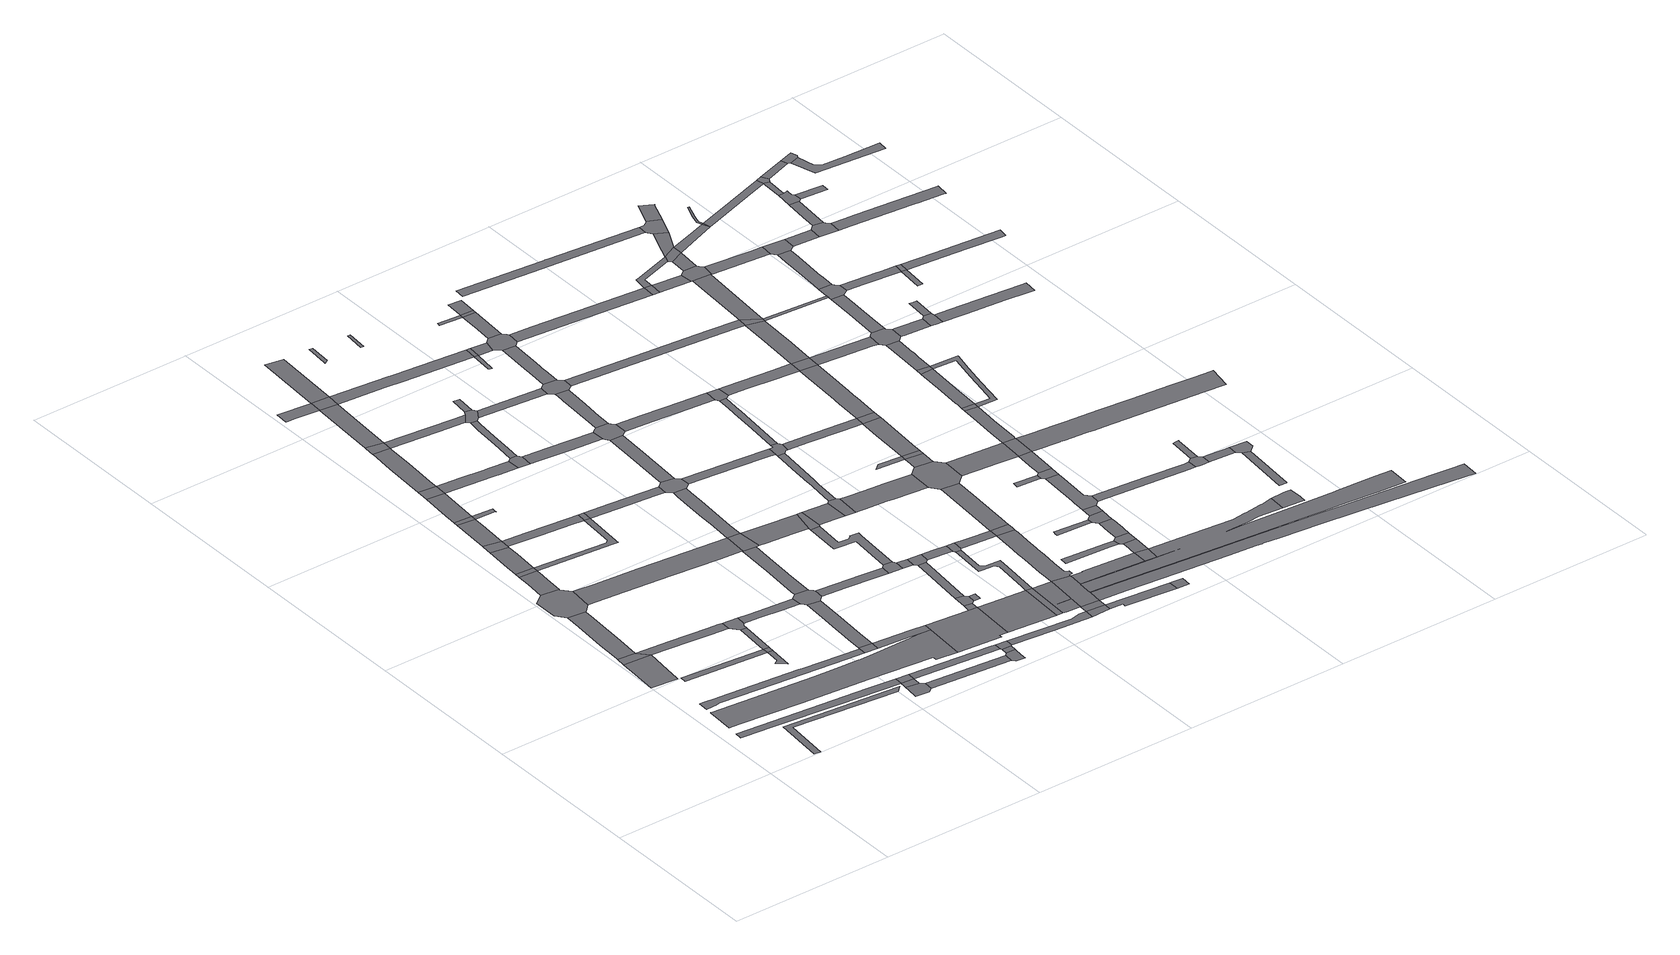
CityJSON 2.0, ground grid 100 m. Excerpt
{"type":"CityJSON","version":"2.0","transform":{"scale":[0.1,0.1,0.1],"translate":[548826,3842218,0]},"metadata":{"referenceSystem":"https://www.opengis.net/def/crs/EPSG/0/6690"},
"CityObjects":{
"road1":{"type":"Road","attributes":{"RoadStructureAttribute.sectionType":"1"},"geometry":[{"type":"MultiSurface","lod":"1","boundaries":[[[0,1,2,3,4,5,6]]]}]},
"road2":{"type":"Road","geometry":[{"type":"MultiSurface","lod":"1","boundaries":[[[7,0,6,8]]]}]},
"road3":{"type":"Road","attributes":{"RoadStructureAttribute.sectionType":"1"},"geometry":[{"type":"MultiSurface","lod":"1","boundaries":[[[9,10,11,12,7,8,13,14,15]]]}]},
"road4":{"type":"Road","attributes":{"RoadStructureAttribute.sectionType":"1"},"geometry":[{"type":"MultiSurface","lod":"1","boundaries":[[[16,17,18,19,20,21,22,23,24,25]]]}]},
"road5":{"type":"Road","geometry":[{"type":"MultiSurface","lod":"1","boundaries":[[[26,27,28,29,30,31,32,9,15,33,34,35,36,37]]]}]},
"road6":{"type":"Road","attributes":{"RoadStructureAttribute.sectionType":"1"},"geometry":[{"type":"MultiSurface","lod":"1","boundaries":[[[38,39,40,41,42,43]]]}]},
"road7":{"type":"Road","attributes":{"RoadStructureAttribute.sectionType":"1"},"geometry":[{"type":"MultiSurface","lod":"1","boundaries":[[[44,45,46,47]]]}]},
"road8":{"type":"Road","attributes":{"RoadStructureAttribute.sectionType":"1"},"geometry":[{"type":"MultiSurface","lod":"1","boundaries":[[[48,49,50,8,6,51,52,53,54,55]]]}]},
"road9":{"type":"Road","attributes":{"RoadStructureAttribute.sectionType":"1"},"geometry":[{"type":"MultiSurface","lod":"1","boundaries":[[[56,57,26,37,58,59,60,61]]]}]},
"road10":{"type":"Road","attributes":{"RoadStructureAttribute.sectionType":"1"},"geometry":[{"type":"MultiSurface","lod":"1","boundaries":[[[62,63,64,65,66,67,68,69,70,71,72,73,74,75,76,77]]]}]},
"road11":{"type":"Road","geometry":[{"type":"MultiSurface","lod":"1","boundaries":[[[78,56,61,79]]]}]},
"road12":{"type":"Road","attributes":{"RoadStructureAttribute.sectionType":"1"},"geometry":[{"type":"MultiSurface","lod":"1","boundaries":[[[80,81,78,79,82,83,84]]]}]},
"road13":{"type":"Road","attributes":{"function":"1","RoadStructureAttribute.sectionType":"7"},"geometry":[{"type":"MultiSurface","lod":"1","boundaries":[[[85,86,87,88,89,90,91,92,93,94,95,96,97,98,99,100,101,102,103,104]]]}]},
"road14":{"type":"Road","geometry":[{"type":"MultiSurface","lod":"1","boundaries":[[[46,105,106,107,108]]]}]},
"road15":{"type":"Road","geometry":[{"type":"MultiSurface","lod":"1","boundaries":[[[109,110,80,84,111,112]]]}]},
"road16":{"type":"Road","geometry":[{"type":"MultiSurface","lod":"1","boundaries":[[[47,46,108,113]]]}]},
"road17":{"type":"Road","attributes":{"RoadStructureAttribute.sectionType":"1"},"geometry":[{"type":"MultiSurface","lod":"1","boundaries":[[[114,115,109,112,116,117,118]]]}]},
"road18":{"type":"Road","attributes":{"RoadStructureAttribute.sectionType":"1"},"geometry":[{"type":"MultiSurface","lod":"1","boundaries":[[[119,47,113,120]]]}]},
"road19":{"type":"Road","geometry":[{"type":"MultiSurface","lod":"1","boundaries":[[[121,114,118,122]]]}]},
"road20":{"type":"Road","geometry":[{"type":"MultiSurface","lod":"1","boundaries":[[[55,54,119,120,123,124,125]]]}]},
"road21":{"type":"Road","attributes":{"RoadStructureAttribute.sectionType":"1"},"geometry":[{"type":"MultiSurface","lod":"1","boundaries":[[[126,127,121,122,128,129]]]}]},
"road22":{"type":"Road","geometry":[{"type":"MultiSurface","lod":"1","boundaries":[[[130,131,132,133,134,135,136,137,138]]]}]},
"road23":{"type":"Road","attributes":{"RoadStructureAttribute.sectionType":"1"},"geometry":[{"type":"MultiSurface","lod":"1","boundaries":[[[24,139,130,138,140,141,142]]]}]},
"road24":{"type":"Road","geometry":[{"type":"MultiSurface","lod":"1","boundaries":[[[143,144,145,146,122,118]]]}]},
"road25":{"type":"Road","attributes":{"RoadStructureAttribute.sectionType":"1"},"geometry":[{"type":"MultiSurface","lod":"1","boundaries":[[[147,148,149,150,151,79,61,152,153,154,155]]]}]},
"road26":{"type":"Road","geometry":[{"type":"MultiSurface","lod":"1","boundaries":[[[156,126,129,157]]]}]},
"road27":{"type":"Road","geometry":[{"type":"MultiSurface","lod":"1","boundaries":[[[25,24,142,158]]]}]},
"road28":{"type":"Road","attributes":{"RoadStructureAttribute.sectionType":"1"},"geometry":[{"type":"MultiSurface","lod":"1","boundaries":[[[159,160,112,111,161,162,163,147,164]]]}]},
"road29":{"type":"Road","attributes":{"RoadStructureAttribute.sectionType":"1"},"geometry":[{"type":"MultiSurface","lod":"1","boundaries":[[[165,166,167,168,35,34,169,170,171,172,173]]]}]},
"road30":{"type":"Road","attributes":{"RoadStructureAttribute.sectionType":"1"},"geometry":[{"type":"MultiSurface","lod":"1","boundaries":[[[174,175,176,177,156,157,178,179,180,181,182]]]}]},
"road31":{"type":"Road","attributes":{"RoadStructureAttribute.sectionType":"1"},"geometry":[{"type":"MultiSurface","lod":"1","boundaries":[[[183,125,124,184,185,186,187]]]}]},
"road32":{"type":"Road","geometry":[{"type":"MultiSurface","lod":"1","boundaries":[[[188,77,76,189,190]]]}]},
"road33":{"type":"Road","geometry":[{"type":"MultiSurface","lod":"1","boundaries":[[[191,192,174,182,193,194]]]}]},
"road34":{"type":"Road","attributes":{"RoadStructureAttribute.sectionType":"1"},"geometry":[{"type":"MultiSurface","lod":"1","boundaries":[[[195,196,197,198,199,200]]]}]},
"road35":{"type":"Road","attributes":{"RoadStructureAttribute.sectionType":"1"},"geometry":[{"type":"MultiSurface","lod":"1","boundaries":[[[201,202,203,204,188,190,205,206,207]]]}]},
"road36":{"type":"Road","attributes":{"RoadStructureAttribute.sectionType":"1"},"geometry":[{"type":"MultiSurface","lod":"1","boundaries":[[[136,135,208,209]]]}]},
"road37":{"type":"Road","attributes":{"RoadStructureAttribute.sectionType":"1"},"geometry":[{"type":"MultiSurface","lod":"1","boundaries":[[[210,211,212,157,129,213,214,215,216,217]]]}]},
"road38":{"type":"Road","attributes":{"RoadStructureAttribute.sectionType":"1"},"geometry":[{"type":"MultiSurface","lod":"1","boundaries":[[[199,218,191,194,219,220]]]}]},
"road39":{"type":"Road","geometry":[{"type":"MultiSurface","lod":"1","boundaries":[[[164,147,155,221]]]}]},
"road40":{"type":"Road","attributes":{"RoadStructureAttribute.sectionType":"1"},"geometry":[{"type":"MultiSurface","lod":"1","boundaries":[[[222,158,142,223,224]]]}]},
"road41":{"type":"Road","attributes":{"RoadStructureAttribute.sectionType":"1"},"geometry":[{"type":"MultiSurface","lod":"1","boundaries":[[[225,190,189,226,104,227]]]}]},
"road42":{"type":"Road","geometry":[{"type":"MultiSurface","lod":"1","boundaries":[[[228,229,230,187,186,231,201,207,232,233,234,235,236,237]]]}]},
"road43":{"type":"Road","geometry":[{"type":"MultiSurface","lod":"1","boundaries":[[[200,199,220,238]]]}]},
"road44":{"type":"Road","attributes":{"RoadStructureAttribute.sectionType":"1"},"geometry":[{"type":"MultiSurface","lod":"1","boundaries":[[[239,240,241,228,237,242,243,244,245]]]}]},
"road45":{"type":"Road","attributes":{"RoadStructureAttribute.sectionType":"1"},"geometry":[{"type":"MultiSurface","lod":"1","boundaries":[[[246,200,238,247]]]}]},
"road46":{"type":"Road","attributes":{"RoadStructureAttribute.sectionType":"1"},"geometry":[{"type":"MultiSurface","lod":"1","boundaries":[[[248,249,193,182,250,251,252]]]}]},
"road47":{"type":"Road","geometry":[{"type":"MultiSurface","lod":"1","boundaries":[[[253,254,217,216,255,256,257]]]}]},
"road48":{"type":"Road","attributes":{"RoadStructureAttribute.sectionType":"1"},"geometry":[{"type":"MultiSurface","lod":"1","boundaries":[[[258,221,155,259,260,261,262,263,264,265]]]}]},
"road49":{"type":"Road","geometry":[{"type":"MultiSurface","lod":"1","boundaries":[[[266,209,208,267,268,269,270,271]]]}]},
"road50":{"type":"Road","attributes":{"RoadStructureAttribute.sectionType":"1"},"geometry":[{"type":"MultiSurface","lod":"1","boundaries":[[[272,273,266,271,274]]]}]},
"road51":{"type":"Road","geometry":[{"type":"MultiSurface","lod":"1","boundaries":[[[173,172,239,245,275,276]]]}]},
"road52":{"type":"Road","geometry":[{"type":"MultiSurface","lod":"1","boundaries":[[[224,223,272,274,277,278]]]}]},
"road53":{"type":"Road","geometry":[{"type":"MultiSurface","lod":"1","boundaries":[[[227,104,103,279,280,281,282,283]]]}]},
"road54":{"type":"Road","attributes":{"RoadStructureAttribute.sectionType":"1"},"geometry":[{"type":"MultiSurface","lod":"1","boundaries":[[[284,285,235,234,286,287,288,289]]]}]},
"road55":{"type":"Road","attributes":{"RoadStructureAttribute.sectionType":"1"},"geometry":[{"type":"MultiSurface","lod":"1","boundaries":[[[290,291,292,293,294,253,257,295,296,297,298,299,300]]]}]},
"road56":{"type":"Road","attributes":{"RoadStructureAttribute.sectionType":"1"},"geometry":[{"type":"MultiSurface","lod":"1","boundaries":[[[301,302,303,304,305,173,276,306,307,308,309,310]]]}]},
"road57":{"type":"Road","geometry":[{"type":"MultiSurface","lod":"1","boundaries":[[[311,252,251,290,300,312,313,314]]]}]},
"road58":{"type":"Road","geometry":[{"type":"MultiSurface","lod":"1","boundaries":[[[315,316,317,318,319,320]]]}]},
"road59":{"type":"Road","attributes":{"RoadStructureAttribute.sectionType":"1"},"geometry":[{"type":"MultiSurface","lod":"1","boundaries":[[[321,322,323,256,255,324,325,326,327,328,329]]]}]},
"road60":{"type":"Road","attributes":{"RoadStructureAttribute.sectionType":"1"},"geometry":[{"type":"MultiSurface","lod":"1","boundaries":[[[330,283,282,331]]]}]},
"road61":{"type":"Road","attributes":{"RoadStructureAttribute.sectionType":"1"},"geometry":[{"type":"MultiSurface","lod":"1","boundaries":[[[332,276,275,333,334,335,336,337]]]}]},
"road62":{"type":"Road","geometry":[{"type":"MultiSurface","lod":"1","boundaries":[[[338,339,311,314]]]}]},
"road63":{"type":"Road","geometry":[{"type":"MultiSurface","lod":"1","boundaries":[[[340,341,342,265,264,343,344,301,310,345,346,347,348,349,350,351]]]}]},
"road64":{"type":"Road","geometry":[{"type":"MultiSurface","lod":"1","boundaries":[[[352,330,331,353,354,355]]]}]},
"road65":{"type":"Road","attributes":{"RoadStructureAttribute.sectionType":"1"},"geometry":[{"type":"MultiSurface","lod":"1","boundaries":[[[356,357,358,359,360,361,238,220,362,363,364,365,366]]]}]},
"road66":{"type":"Road","geometry":[{"type":"MultiSurface","lod":"1","boundaries":[[[367,289,288,368,369,370]]]}]},
"road67":{"type":"Road","attributes":{"RoadStructureAttribute.sectionType":"1"},"geometry":[{"type":"MultiSurface","lod":"1","boundaries":[[[371,372,278,277,373,374,375]]]}]},
"road68":{"type":"Road","geometry":[{"type":"MultiSurface","lod":"1","boundaries":[[[376,377,354,353]]]}]},
"road69":{"type":"Road","attributes":{"function":"1","RoadStructureAttribute.sectionType":"7"},"geometry":[{"type":"MultiSurface","lod":"1","boundaries":[[[378,379,282,281,380,381]]]}]},
"road70":{"type":"Road","attributes":{"RoadStructureAttribute.sectionType":"1"},"geometry":[{"type":"MultiSurface","lod":"1","boundaries":[[[382,352,355,383]]]}]},
"road71":{"type":"Road","attributes":{"RoadStructureAttribute.sectionType":"1"},"geometry":[{"type":"MultiSurface","lod":"1","boundaries":[[[384,385,386,387,388,367,370,389,390,391,392,393,394,395,396]]]}]},
"road72":{"type":"Road","attributes":{"RoadStructureAttribute.sectionType":"1"},"geometry":[{"type":"MultiSurface","lod":"1","boundaries":[[[397,369,368,398,399]]]}]},
"road73":{"type":"Road","attributes":{"RoadStructureAttribute.sectionType":"1"},"geometry":[{"type":"MultiSurface","lod":"1","boundaries":[[[400,401,402,340,351,403,404,405]]]}]},
"road74":{"type":"Road","geometry":[{"type":"MultiSurface","lod":"1","boundaries":[[[406,337,336,384,396,407,408,409]]]}]},
"road75":{"type":"Road","attributes":{"RoadStructureAttribute.sectionType":"1"},"geometry":[{"type":"MultiSurface","lod":"1","boundaries":[[[410,313,312,411,412]]]}]},
"road76":{"type":"Road","geometry":[{"type":"MultiSurface","lod":"1","boundaries":[[[413,414,415,416,417]]]}]},
"road77":{"type":"Road","geometry":[{"type":"MultiSurface","lod":"1","boundaries":[[[399,398,382,383,418,419]]]}]},
"road78":{"type":"Road","geometry":[{"type":"MultiSurface","lod":"1","boundaries":[[[420,421,422,329,328,400,405,423,424,425,426]]]}]},
"road79":{"type":"Road","geometry":[{"type":"MultiSurface","lod":"1","boundaries":[[[381,380,427,428]]]}]},
"road80":{"type":"Road","attributes":{"RoadStructureAttribute.sectionType":"1"},"geometry":[{"type":"MultiSurface","lod":"1","boundaries":[[[409,408,429,430,431]]]}]},
"road81":{"type":"Road","attributes":{"RoadStructureAttribute.sectionType":"1"},"geometry":[{"type":"MultiSurface","lod":"1","boundaries":[[[432,419,418,433,434,435]]]}]},
"road82":{"type":"Road","attributes":{"function":"1","RoadStructureAttribute.sectionType":"7"},"geometry":[{"type":"MultiSurface","lod":"1","boundaries":[[[436,428,427,437,438,439,440],[441,442,443]]]}]},
"road83":{"type":"Road","attributes":{"RoadStructureAttribute.sectionType":"1"},"geometry":[{"type":"MultiSurface","lod":"1","boundaries":[[[444,445,446,447,448,420,426,449,450,451,452,453]]]}]},
"road84":{"type":"Road","attributes":{"RoadStructureAttribute.sectionType":"1"},"geometry":[{"type":"MultiSurface","lod":"1","boundaries":[[[454,455,348,347,456,457,458,459,460]]]}]},
"road85":{"type":"Road","attributes":{"RoadStructureAttribute.sectionType":"1"},"geometry":[{"type":"MultiSurface","lod":"1","boundaries":[[[461,462,463,464,465,466,467,468,469,381,428,470,471,472,473,474,475,476,477]]]}]},
"road86":{"type":"Road","geometry":[{"type":"MultiSurface","lod":"1","boundaries":[[[375,374,478,479]]]}]},
"road87":{"type":"Road","geometry":[{"type":"MultiSurface","lod":"1","boundaries":[[[480,481,431,430,482,483,484]]]}]},
"road88":{"type":"Road","geometry":[{"type":"MultiSurface","lod":"1","boundaries":[[[439,375,479,485]]]}]},
"road89":{"type":"Road","geometry":[{"type":"MultiSurface","lod":"1","boundaries":[[[365,486,487,488,489,490]]]}]},
"road90":{"type":"Road","geometry":[{"type":"MultiSurface","lod":"1","boundaries":[[[435,434,491,461,477,492,493,494]]]}]},
"road91":{"type":"Road","geometry":[{"type":"MultiSurface","lod":"1","boundaries":[[[495,496,497,412,411,498,444,453,499,500,501,502,503,504,505]]]}]},
"road92":{"type":"Road","geometry":[{"type":"MultiSurface","lod":"1","boundaries":[[[440,439,485,506,507,508,509,510]]]}]},
"road93":{"type":"Road","geometry":[{"type":"MultiSurface","lod":"1","boundaries":[[[366,365,490,511]]]}]},
"road94":{"type":"Road","attributes":{"RoadStructureAttribute.sectionType":"1"},"geometry":[{"type":"MultiSurface","lod":"1","boundaries":[[[512,513,514,515,516,517,480,484,518,519,520,521]]]}]},
"road95":{"type":"Road","attributes":{"RoadStructureAttribute.sectionType":"1"},"geometry":[{"type":"MultiSurface","lod":"1","boundaries":[[[511,490,522,523,524,525]]]}]},
"road96":{"type":"Road","attributes":{"RoadStructureAttribute.sectionType":"1"},"geometry":[{"type":"MultiSurface","lod":"1","boundaries":[[[526,527,528,495,505,529,530,531,532]]]}]},
"road97":{"type":"Road","attributes":{"RoadStructureAttribute.sectionType":"1"},"geometry":[{"type":"MultiSurface","lod":"1","boundaries":[[[533,494,493,534,535,536,537]]]}]},
"road98":{"type":"Road","attributes":{"RoadStructureAttribute.sectionType":"1"},"geometry":[{"type":"MultiSurface","lod":"1","boundaries":[[[538,539,540,424,423,541,542,543,544,545]]]}]},
"road99":{"type":"Road","attributes":{"RoadStructureAttribute.sectionType":"1"},"geometry":[{"type":"MultiSurface","lod":"1","boundaries":[[[546,547,548,549,550,551,552,553,554,555,556,557,536,558,559,560,561,562,563,564,565,440,510]]]}]},
"road100":{"type":"Road","attributes":{"RoadStructureAttribute.sectionType":"1"},"geometry":[{"type":"MultiSurface","lod":"1","boundaries":[[[479,478,566,567,568,569]]]}]},
"road101":{"type":"Road","geometry":[{"type":"MultiSurface","lod":"1","boundaries":[[[570,571,525,524,572,573,574,526,532,575,576,577,578,579,580]]]}]},
"road102":{"type":"Road","attributes":{"RoadStructureAttribute.sectionType":"1"},"geometry":[{"type":"MultiSurface","lod":"1","boundaries":[[[581,582,583,483,482,584,585,586,587,588,589]]]}]},
"road103":{"type":"Road","geometry":[{"type":"MultiSurface","lod":"1","boundaries":[[[590,591,592,593,594,595]]]}]},
"road104":{"type":"Road","geometry":[{"type":"MultiSurface","lod":"1","boundaries":[[[596,597,460,459,512,521,598,599,600,601]]]}]},
"road105":{"type":"Road","attributes":{"RoadStructureAttribute.sectionType":"1"},"geometry":[{"type":"MultiSurface","lod":"1","boundaries":[[[594,602,570,580,603]]]}]},
"road106":{"type":"Road","geometry":[{"type":"MultiSurface","lod":"1","boundaries":[[[537,536,557,604,605]]]}]},
"road107":{"type":"Road","geometry":[{"type":"MultiSurface","lod":"1","boundaries":[[[606,607,510,509,608,609,610,611]]]}]},
"road108":{"type":"Road","geometry":[{"type":"MultiSurface","lod":"1","boundaries":[[[595,594,603,612]]]}]},
"road109":{"type":"Road","attributes":{"RoadStructureAttribute.sectionType":"1"},"geometry":[{"type":"MultiSurface","lod":"1","boundaries":[[[613,614,615,616,596,601,617,618,619,620]]]}]},
"road110":{"type":"Road","attributes":{"RoadStructureAttribute.sectionType":"1"},"geometry":[{"type":"MultiSurface","lod":"1","boundaries":[[[621,622,595,612,623]]]}]},
"road111":{"type":"Road","attributes":{"RoadStructureAttribute.sectionType":"1"},"geometry":[{"type":"MultiSurface","lod":"1","boundaries":[[[624,625,626,627,628,537,605,629,630,631,632]]]}]},
"road112":{"type":"Road","attributes":{"RoadStructureAttribute.sectionType":"1"},"geometry":[{"type":"MultiSurface","lod":"1","boundaries":[[[633,634,635,636,637,638,639,640]]]}]},
"road113":{"type":"Road","geometry":[{"type":"MultiSurface","lod":"1","boundaries":[[[641,569,568,642,643]]]}]},
"road114":{"type":"Road","geometry":[{"type":"MultiSurface","lod":"1","boundaries":[[[644,645,646,647]]]}]},
"road115":{"type":"Road","geometry":[{"type":"MultiSurface","lod":"1","boundaries":[[[545,544,648,613,620,649,650,651,652]]]}]},
"road116":{"type":"Road","attributes":{"RoadStructureAttribute.sectionType":"1"},"geometry":[{"type":"MultiSurface","lod":"1","boundaries":[[[653,654,600,599,655,656,657,658]]]}]},
"road117":{"type":"Road","geometry":[{"type":"MultiSurface","lod":"1","boundaries":[[[659,660,589,588,624,632,661,662,663,664,665,666]]]}]},
"road118":{"type":"Road","attributes":{"RoadStructureAttribute.sectionType":"1"},"geometry":[{"type":"MultiSurface","lod":"1","boundaries":[[[667,668,669,670,671]]]}]},
"road119":{"type":"Road","geometry":[{"type":"MultiSurface","lod":"1","boundaries":[[[611,610,672,673]]]}]},
"road120":{"type":"Road","attributes":{"RoadStructureAttribute.sectionType":"1"},"geometry":[{"type":"MultiSurface","lod":"1","boundaries":[[[674,675,676,611,673,677]]]}]},
"road121":{"type":"Road","attributes":{"RoadStructureAttribute.sectionType":"1"},"geometry":[{"type":"MultiSurface","lod":"1","boundaries":[[[646,678,659,666,679,680,681]]]}]},
"road122":{"type":"Road","geometry":[{"type":"MultiSurface","lod":"1","boundaries":[[[682,683,640,639,684,674,677,685]]]}]},
"road123":{"type":"Road","geometry":[{"type":"MultiSurface","lod":"1","boundaries":[[[647,646,681,686]]]}]},
"road124":{"type":"Road","attributes":{"RoadStructureAttribute.sectionType":"1"},"geometry":[{"type":"MultiSurface","lod":"1","boundaries":[[[687,688,502,501,689,690,691,692,693,694,695]]]}]},
"road125":{"type":"Road","attributes":{"RoadStructureAttribute.sectionType":"1"},"geometry":[{"type":"MultiSurface","lod":"1","boundaries":[[[696,697,698,682,685,699,700,701,702,703]]]}]},
"road126":{"type":"Road","attributes":{"RoadStructureAttribute.sectionType":"1"},"geometry":[{"type":"MultiSurface","lod":"1","boundaries":[[[704,705,578,577,706,707,708]]]}]},
"road127":{"type":"Road","attributes":{"RoadStructureAttribute.sectionType":"1"},"geometry":[{"type":"MultiSurface","lod":"1","boundaries":[[[657,709,710,711,647,686,712,713,714]]]}]},
"road128":{"type":"Road","geometry":[{"type":"MultiSurface","lod":"1","boundaries":[[[715,716,671,670,717,696,703,718]]]}]},
"road129":{"type":"Road","attributes":{"RoadStructureAttribute.sectionType":"1"},"geometry":[{"type":"MultiSurface","lod":"1","boundaries":[[[719,720,721,722,652,651,723,724,725,726,727,728]]]}]},
"road130":{"type":"Road","geometry":[{"type":"MultiSurface","lod":"1","boundaries":[[[729,715,718,730]]]}]},
"road131":{"type":"Road","geometry":[{"type":"MultiSurface","lod":"1","boundaries":[[[731,732,733,734,735,736]]]}]},
"road132":{"type":"Road","geometry":[{"type":"MultiSurface","lod":"1","boundaries":[[[658,657,714,737]]]}]},
"road133":{"type":"Road","attributes":{"RoadStructureAttribute.sectionType":"1"},"geometry":[{"type":"MultiSurface","lod":"1","boundaries":[[[738,739,740,664,663,741,742,743,744]]]}]},
"road134":{"type":"Road","attributes":{"RoadStructureAttribute.sectionType":"1"},"geometry":[{"type":"MultiSurface","lod":"1","boundaries":[[[745,746,747,748,729,730,749,750,751,752,753]]]}]},
"road135":{"type":"Road","attributes":{"RoadStructureAttribute.sectionType":"1"},"geometry":[{"type":"MultiSurface","lod":"1","boundaries":[[[727,754,755,756,757,758,759,658,737,760,761,762,763,764,765]]]}]},
"road136":{"type":"Road","geometry":[{"type":"MultiSurface","lod":"1","boundaries":[[[766,767,736,735,768,745,753,769]]]}]},
"road137":{"type":"Road","attributes":{"RoadStructureAttribute.sectionType":"1"},"geometry":[{"type":"MultiSurface","lod":"1","boundaries":[[[743,770,766,769,771,772]]]}]},
"road138":{"type":"Road","geometry":[{"type":"MultiSurface","lod":"1","boundaries":[[[728,727,765,773]]]}]},
"road139":{"type":"Road","geometry":[{"type":"MultiSurface","lod":"1","boundaries":[[[744,743,772,774]]]}]},
"road140":{"type":"Road","attributes":{"RoadStructureAttribute.sectionType":"1"},"geometry":[{"type":"MultiSurface","lod":"1","boundaries":[[[775,776,777,778,779,780,781,782,783,784,785]]]}]},
"road141":{"type":"Road","geometry":[{"type":"MultiSurface","lod":"1","boundaries":[[[786,787,788,789,790,791,792,793,673,672,794,795,796,797,508,507,798,799,800,801,802,803,804,805,806,807,808,809,810,811,812,813,814,815,816,817,818,819,820,821]]]}]},
"road142":{"type":"Road","attributes":{"RoadStructureAttribute.sectionType":"1"},"geometry":[{"type":"MultiSurface","lod":"1","boundaries":[[[694,822,823,728,773,824,825,826]]]}]},
"road143":{"type":"Road","attributes":{"RoadStructureAttribute.sectionType":"1"},"geometry":[{"type":"MultiSurface","lod":"1","boundaries":[[[827,828,829,830,744,774,831,832,833,834,835]]]}]},
"road144":{"type":"Road","geometry":[{"type":"MultiSurface","lod":"1","boundaries":[[[708,707,836,837]]]}]},
"road145":{"type":"Road","attributes":{"RoadStructureAttribute.sectionType":"1"},"geometry":[{"type":"MultiSurface","lod":"1","boundaries":[[[838,839,750,749,840,841,842]]]}]},
"road146":{"type":"Road","attributes":{"function":"1","RoadStructureAttribute.sectionType":"7"},"geometry":[{"type":"MultiSurface","lod":"1","boundaries":[[[843,844,845,846,847,848,849,850,851,506,485,852,853,854,855,856,857,858,859,860,861,862,863,864,865]]]}]},
"road147":{"type":"Road","geometry":[{"type":"MultiSurface","lod":"1","boundaries":[[[866,827,835,867]]]}]},
"road148":{"type":"Road","geometry":[{"type":"MultiSurface","lod":"1","boundaries":[[[695,694,826,868]]]}]},
"road149":{"type":"Road","attributes":{"RoadStructureAttribute.sectionType":"1"},"geometry":[{"type":"MultiSurface","lod":"1","boundaries":[[[837,836,869,870,871]]]}]},
"road150":{"type":"Road","attributes":{"RoadStructureAttribute.sectionType":"1"},"geometry":[{"type":"MultiSurface","lod":"1","boundaries":[[[872,873,773,765,874,875,876,877]]]}]},
"road151":{"type":"Road","attributes":{"RoadStructureAttribute.sectionType":"1"},"geometry":[{"type":"MultiSurface","lod":"1","boundaries":[[[878,879,880,881,882,883,884,866,867]]]}]},
"road152":{"type":"Road","attributes":{"RoadStructureAttribute.sectionType":"1"},"geometry":[{"type":"MultiSurface","lod":"1","boundaries":[[[885,886,887,888,708,837,889,890,891]]]}]},
"road153":{"type":"Road","attributes":{"RoadStructureAttribute.sectionType":"1"},"geometry":[{"type":"MultiSurface","lod":"1","boundaries":[[[892,893,894,695,868,895,896]]]}]},
"road154":{"type":"Road","geometry":[{"type":"MultiSurface","lod":"1","boundaries":[[[897,898,880,879,899]]]}]},
"road155":{"type":"Road","attributes":{"RoadStructureAttribute.sectionType":"1"},"geometry":[{"type":"MultiSurface","lod":"1","boundaries":[[[900,901,902,903,904,905,899,879,906,907,908,909,867,835]]]}]},
"road156":{"type":"Road","geometry":[{"type":"MultiSurface","lod":"1","boundaries":[[[910,911,912,871,870,913,892,896,914,915,916,917]]]}]},
"road157":{"type":"Road","attributes":{"RoadStructureAttribute.sectionType":"1"},"geometry":[{"type":"MultiSurface","lod":"1","boundaries":[[[918,919,920,921,897,899,922,923,924,925,926,927]]]}]},
"road158":{"type":"Road","attributes":{"RoadStructureAttribute.sectionType":"1"},"geometry":[{"type":"MultiSurface","lod":"1","boundaries":[[[868,826,928,929]]]}]},
"road159":{"type":"Road","attributes":{"RoadStructureAttribute.sectionType":"1"},"geometry":[{"type":"MultiSurface","lod":"1","boundaries":[[[930,931,910,917]]]}]},
"road160":{"type":"Road","geometry":[{"type":"MultiSurface","lod":"1","boundaries":[[[932,933,821,820,934,935,936,937]]]}]},
"road161":{"type":"Road","geometry":[{"type":"MultiSurface","lod":"1","boundaries":[[[938,885,891,931,930]]]}]},
"road162":{"type":"Road","geometry":[{"type":"MultiSurface","lod":"1","boundaries":[[[939,940,842,841,941,942,943,944,945,946]]]}]},
"road163":{"type":"Road","geometry":[{"type":"MultiSurface","lod":"1","boundaries":[[[947,948,877,876,918,927,949,950,951,952,953]]]}]},
"road164":{"type":"Road","geometry":[{"type":"MultiSurface","lod":"1","boundaries":[[[954,955,956,957,939,946]]]}]},
"road165":{"type":"Road","attributes":{"RoadStructureAttribute.sectionType":"1"},"geometry":[{"type":"MultiSurface","lod":"1","boundaries":[[[958,959,960,961,885,938,962]]]}]},
"road166":{"type":"Road","attributes":{"RoadStructureAttribute.sectionType":"1"},"geometry":[{"type":"MultiSurface","lod":"1","boundaries":[[[963,964,947,953,965,966,967]]]}]},
"road167":{"type":"Road","attributes":{"RoadStructureAttribute.sectionType":"1"},"geometry":[{"type":"MultiSurface","lod":"1","boundaries":[[[968,969,944,943,970,971]]]}]},
"road168":{"type":"Road","attributes":{"RoadStructureAttribute.sectionType":"1"},"geometry":[{"type":"MultiSurface","lod":"1","boundaries":[[[972,915,914,973,974]]]}]},
"road169":{"type":"Road","attributes":{"RoadStructureAttribute.sectionType":"1"},"geometry":[{"type":"MultiSurface","lod":"1","boundaries":[[[975,976,977,978,979,980]]]}]},
"road170":{"type":"Road","geometry":[{"type":"MultiSurface","lod":"1","boundaries":[[[981,982,983,984,785,784,985,958,962,986,987]]]}]},
"road171":{"type":"Road","attributes":{"RoadStructureAttribute.sectionType":"1"},"geometry":[{"type":"MultiSurface","lod":"1","boundaries":[[[988,951,950,989,990,991]]]}]},
"road172":{"type":"Road","attributes":{"RoadStructureAttribute.sectionType":"1"},"geometry":[{"type":"MultiSurface","lod":"1","boundaries":[[[992,993,994,995,996,997,998,999,774,772,1000,1001,1002,1003,1004,1005,1006,1007,1008,1009,1010,1011,1012]]]}]},
"road173":{"type":"Road","attributes":{"RoadStructureAttribute.sectionType":"1"},"geometry":[{"type":"MultiSurface","lod":"1","boundaries":[[[1013,1014,938,930,1015,1016,1017]]]}]},
"road174":{"type":"Road","geometry":[{"type":"MultiSurface","lod":"1","boundaries":[[[1018,929,928,1019,963,967,1020,1021,1022,1023,1024]]]}]},
"road175":{"type":"Road","geometry":[{"type":"MultiSurface","lod":"1","boundaries":[[[971,970,975,980,1025,1026]]]}]},
"road176":{"type":"Road","attributes":{"RoadStructureAttribute.sectionType":"1"},"geometry":[{"type":"MultiSurface","lod":"1","boundaries":[[[1027,981,987,1028,1029,1030]]]}]},
"road177":{"type":"Road","attributes":{"RoadStructureAttribute.sectionType":"1"},"geometry":[{"type":"MultiSurface","lod":"1","boundaries":[[[1031,1032,1033,1034,1035,1018,1024,1036,1037,1038,1039,1040]]]}]},
"road178":{"type":"Road","geometry":[{"type":"MultiSurface","lod":"1","boundaries":[[[1041,991,990,1042,1043,1044,1045]]]}]},
"road179":{"type":"Road","geometry":[{"type":"MultiSurface","lod":"1","boundaries":[[[1046,1013,1017]]]}]},
"road180":{"type":"Road","geometry":[{"type":"MultiSurface","lod":"1","boundaries":[[[1047,1048,1049,1041,1045]]]}]},
"road181":{"type":"Road","geometry":[{"type":"MultiSurface","lod":"1","boundaries":[[[1050,1051,1052,1053,1054,1055,1013,1046]]]}]},
"road182":{"type":"Road","geometry":[{"type":"MultiSurface","lod":"1","boundaries":[[[974,973,1056,1031,1040,1057,1058]]]}]},
"road183":{"type":"Road","attributes":{"RoadStructureAttribute.sectionType":"1"},"geometry":[{"type":"MultiSurface","lod":"1","boundaries":[[[1059,1060,1061,1062,1022,1021,1063,1064,1065,1066]]]}]},
"road184":{"type":"Road","attributes":{"RoadStructureAttribute.sectionType":"1"},"geometry":[{"type":"MultiSurface","lod":"1","boundaries":[[[1058,1057,1067,1068]]]}]},
"road185":{"type":"Road","geometry":[{"type":"MultiSurface","lod":"1","boundaries":[[[1065,1069,1070,1071,1072]]]}]},
"road186":{"type":"Road","attributes":{"RoadStructureAttribute.sectionType":"1"},"geometry":[{"type":"MultiSurface","lod":"1","boundaries":[[[1073,1074,1046,1017,1075,1076,1077]]]}]},
"road187":{"type":"Road","attributes":{"RoadStructureAttribute.sectionType":"1"},"geometry":[{"type":"MultiSurface","lod":"1","boundaries":[[[1078,1079,1080,1044,1043,1081,1082,1083,1084,1085,1086]]]}]},
"road188":{"type":"Road","geometry":[{"type":"MultiSurface","lod":"1","boundaries":[[[1066,1065,1072,1087]]]}]},
"road189":{"type":"Road","geometry":[{"type":"MultiSurface","lod":"1","boundaries":[[[1088,1089,1068,1067,1090,1091,1092,1093]]]}]},
"road190":{"type":"Road","attributes":{"RoadStructureAttribute.sectionType":"1"},"geometry":[{"type":"MultiSurface","lod":"1","boundaries":[[[1094,1095,1088,1093,1096]]]}]},
"road191":{"type":"Road","geometry":[{"type":"MultiSurface","lod":"1","boundaries":[[[1097,1098,1099,1100,1101,1102,1094,1096,1103,1104]]]}]},
"road192":{"type":"Road","attributes":{"RoadStructureAttribute.sectionType":"1"},"geometry":[{"type":"MultiSurface","lod":"1","boundaries":[[[1077,1105,1102,1101,1106]]]}]},
"road193":{"type":"Road","geometry":[{"type":"MultiSurface","lod":"1","boundaries":[[[1107,1073,1077,1106,1108]]]}]},
"road194":{"type":"Road","attributes":{"RoadStructureAttribute.sectionType":"1"},"geometry":[{"type":"MultiSurface","lod":"1","boundaries":[[[1109,1110,1087,1072,1111,1112,1113,1114,1115]]]}]},
"road195":{"type":"Road","geometry":[{"type":"MultiSurface","lod":"1","boundaries":[[[1116,1117,1118,1104,1103]]]}]},
"road196":{"type":"Road","attributes":{"RoadStructureAttribute.sectionType":"1"},"geometry":[{"type":"MultiSurface","lod":"1","boundaries":[[[1119,1107,1108,1120]]]}]},
"road197":{"type":"Road","attributes":{"RoadStructureAttribute.sectionType":"1"},"geometry":[{"type":"MultiSurface","lod":"1","boundaries":[[[1121,1122,1123,1124,1125,1126,1091,1090,1127,1128,1129,1130,1131,1132,1133]]]}]},
"road198":{"type":"Road","geometry":[{"type":"MultiSurface","lod":"1","boundaries":[[[1134,1135,1119,1120,1136,1137,1138]]]}]},
"road199":{"type":"Road","attributes":{"RoadStructureAttribute.sectionType":"1"},"geometry":[{"type":"MultiSurface","lod":"1","boundaries":[[[1139,1140,1141,1137,1136,1142,1143,1144,1145]]]}]}
},
"vertices":[
[24,1286,0],[16,1178,0],[4,1026,0],[164,1007,0],[166,1017,0],[175,1112,0],[194,1271,0],
[29,1345,0],[138,1336,0],
[64,1815,0],[55,1713,0],[40,1507,0],[30,1355,0],[149,1479,0],[168,1731,0],[174,1804,0],
[891,330,0],[537,364,0],[87,407,0],[83,362,0],[110,360,0],[189,352,0],[277,343,0],[686,300,0],[1061,262,0],[1066,313,0],
[83,2070,0],[79,2067,0],[20,2024,0],[18,2023,0],[20,1874,0],[21,1873,0],[64,1818,0],[177,1807,0],[221,1850,0],[236,1999,0],[192,2054,0],[193,2058,0],
[359,277,0],[1002,211,0],[1039,244,0],[321,309,0],[293,8,0],[331,4,0],
[184,1005,0],[182,965,0],[690,920,0],[689,957,0],
[647,1286,0],[587,1292,0],[345,1315,0],[310,1259,0],[426,1247,0],[564,1233,0],[668,1223,0],[672,1283,0],
[99,2275,0],[93,2192,0],[201,2171,0],[208,2248,0],[209,2263,0],[209,2267,0],
[743,689,0],[719,691,0],[224,737,0],[218,741,0],[133,750,0],[112,751,0],[107,685,0],[144,688,0],[175,690,0],[191,692,0],[206,691,0],[313,681,0],[540,660,0],[974,618,0],[1087,607,0],[1090,654,0],
[101,2307,0],[211,2299,0],
[121,2552,0],[109,2416,0],[213,2320,0],[223,2456,0],[228,2532,0],
[1415,572,0],[1320,571,0],[1318,571,0],[1143,570,0],[1033,571,0],[1020,572,0],[880,579,0],[745,588,0],[488,613,0],[111,648,0],[106,649,0],[105,649,0],[92,475,0],[152,470,0],[540,431,0],[950,393,0],[1345,354,0],[1345,329,0],[1475,316,0],[1493,569,0],
[683,830,0],[658,813,0],[708,766,0],[722,917,0],
[125,2622,0],[124,2613,0],[229,2542,0],[234,2602,0],
[725,954,0],
[142,2860,0],[132,2730,0],[247,2779,0],[252,2849,0],[252,2852,0],
[708,1172,0],[743,1169,0],
[145,2893,0],[255,2885,0],
[746,1197,0],[760,1214,0],[766,1274,0],
[166,3153,0],[150,2970,0],[262,2980,0],[276,3141,0],
[1057,218,0],[1054,181,0],[1048,118,0],[1128,107,0],[1149,124,0],[1155,128,0],[1160,183,0],[1155,188,0],[1136,204,0],
[1058,233,0],[1137,211,0],[1137,214,0],[1141,256,0],
[382,2842,0],[383,2841,0],[383,2856,0],[383,2871,0],
[697,2495,0],[677,2271,0],[675,2270,0],[671,2267,0],[657,2256,0],[672,2225,0],[710,2222,0],[712,2245,0],[732,2492,0],
[171,3233,0],[281,3222,0],
[1146,305,0],
[634,2563,0],[383,2587,0],[429,2522,0],[622,2503,0],[690,2496,0],[703,2556,0],
[936,1931,0],[642,1959,0],[367,1985,0],[264,1995,0],[447,1828,0],[740,1800,0],[1038,1772,0],[1173,1759,0],[1184,1906,0],
[205,3665,0],[205,3662,0],[193,3502,0],[184,3395,0],[285,3280,0],[293,3386,0],[301,3503,0],[312,3644,0],[313,3654,0],
[832,1267,0],[860,1204,0],[990,1191,0],[1105,1180,0],[1103,1241,0],
[1091,664,0],[1169,600,0],[1172,652,0],
[210,3735,0],[209,3725,0],[317,3714,0],[316,3715,0],
[40,4265,0],[32,4184,0],[39,4184,0],[94,4178,0],[240,4164,0],[247,4244,0],
[1127,1149,0],[1116,1007,0],[1106,879,0],[1096,732,0],[1180,767,0],[1193,948,0],[1207,1139,0],
[1650,83,0],[1655,138,0],
[610,3189,0],[568,3193,0],[429,3207,0],[575,3112,0],[602,3109,0],[607,3109,0],[727,3097,0],[725,3177,0],
[219,3867,0],[334,3941,0],[350,4153,0],
[738,2553,0],
[1653,254,0],[1670,204,0],[1675,251,0],
[1411,629,0],[1375,580,0],[1496,621,0],
[1136,1268,0],[1115,1251,0],[1106,1244,0],[1111,1172,0],[1208,1141,0],[1229,1161,0],[1237,1168,0],[1243,1229,0],[1235,1238,0],[1217,1258,0],
[356,4234,0],
[1173,1757,0],[1156,1533,0],[1138,1299,0],[1228,1415,0],[1230,1448,0],[1240,1589,0],[1253,1749,0],
[278,4680,0],[388,4661,0],
[747,3673,0],[441,3702,0],[605,3625,0],[772,3610,0],[815,3666,0],
[751,3196,0],[726,3178,0],[800,3090,0],[808,3170,0],[790,3192,0],
[903,2537,0],[733,2492,0],[734,2492,0],[830,2482,0],[963,2470,0],[1139,2453,0],[1192,2447,0],[1196,2508,0],
[1674,154,0],[1659,73,0],[1666,64,0],[1721,57,0],[1724,97,0],[1729,152,0],
[1677,195,0],[1674,156,0],[1732,191,0],
[1273,1748,0],[1263,1899,0],
[1740,197,0],[1745,244,0],
[1746,288,0],[1745,311,0],[1798,306,0],[1815,588,0],[1765,594,0],
[1526,1201,0],[1278,1225,0],[1393,1152,0],[1566,1135,0],[1649,1127,0],[1655,1188,0],
[790,3587,0],[787,3556,0],[786,3546,0],[781,3508,0],[766,3349,0],[800,3284,0],[812,3416,0],[821,3508,0],[826,3546,0],[826,3552,0],[830,3583,0],
[1223,2415,0],[1219,2373,0],[1212,2284,0],[1201,2141,0],[1196,2064,0],[1270,1994,0],[1281,2135,0],[1291,2260,0],[1299,2367,0],[1302,2409,0],
[830,3688,0],[852,3601,0],[888,3659,0],[870,3683,0],
[550,4655,0],[537,4507,0],[537,4500,0],[548,4506,0],[559,4513,0],[571,4653,0],
[965,3155,0],[832,3167,0],[830,3168,0],[815,3089,0],[819,3088,0],[824,3088,0],[1053,3065,0],[1243,3046,0],[1244,3126,0],
[1770,642,0],[1819,635,0],
[1401,1885,0],[1312,1744,0],[1489,1727,0],[1570,1719,0],[1576,1718,0],[1610,1864,0],
[883,3801,0],[844,3805,0],
[1231,2534,0],[1211,2519,0],[1198,2510,0],[1194,2447,0],[1204,2436,0],[1324,2424,0],[1327,2427,0],[1337,2434,0],[1338,2496,0],[1333,2501,0],[1330,2505,0],[1312,2524,0],
[1778,727,0],[1839,650,0],[1844,700,0],[1828,720,0],
[912,4178,0],[762,4193,0],[761,4193,0],[703,4199,0],[651,4205,0],[536,4216,0],[644,4125,0],[755,4114,0],[1181,4074,0],[1188,4073,0],[1196,4151,0],
[1672,1207,0],[1733,1118,0],[1739,1180,0],[1727,1202,0],
[2199,215,0],[2140,203,0],[2002,172,0],[2237,151,0],[2243,211,0],
[1881,646,0],[1886,696,0],
[1958,575,0],[1896,581,0],[2098,278,0],[2116,562,0],
[1815,1092,0],[1864,1088,0],
[1578,1701,0],[1563,1493,0],[1562,1483,0],[1581,1481,0],[1697,1468,0],[1754,1494,0],[1757,1525,0],[1702,1531,0],[1702,1528,0],[1695,1523,0],[1683,1513,0],[1619,1520,0],[1633,1697,0],
[1765,1177,0],[1799,1112,0],[1806,1173,0],
[1268,3013,0],[1250,2791,0],[1233,2556,0],[1323,2673,0],[1336,2848,0],[1348,3010,0],
[1630,1862,0],[1637,1704,0],[1642,1712,0],[1642,1861,0],
[942,3654,0],[1276,3562,0],[1281,3621,0],
[786,4633,0],[774,4505,0],[784,4505,0],[794,4505,0],[803,4631,0],
[1884,1103,0],[1890,1165,0],
[1278,3151,0],[1278,3150,0],[1271,3145,0],[1381,3034,0],[1381,3115,0],[1365,3136,0],[1358,3147,0],
[2136,275,0],[2153,558,0],
[1735,1703,0],[1800,1696,0],[1799,1846,0],
[1959,1158,0],[2035,1088,0],[2039,1088,0],[2045,1150,0],
[2268,548,0],[2160,272,0],[2235,265,0],[2246,264,0],[2271,549,0],[2253,354,0],[2253,353,0],[2169,361,0],
[1306,3532,0],[1306,3513,0],[1301,3457,0],[1294,3356,0],[1282,3191,0],[1363,3233,0],[1374,3365,0],[1382,3456,0],[1387,3514,0],[1387,3522,0],
[1705,2460,0],[1488,2481,0],[1507,2417,0],[1642,2405,0],[1812,2387,0],[1870,2381,0],[1875,2443,0],
[2049,1073,0],[2033,886,0],[2030,853,0],[2047,852,0],[2128,847,0],[2134,838,0],[2137,834,0],[2143,827,0],[2121,601,0],[2179,835,0],[2182,867,0],[2167,868,0],[2087,874,0],[2080,882,0],[2076,886,0],[2065,899,0],[2080,1068,0],
[2354,157,0],[2358,199,0],
[1820,1861,0],[1807,1852,0],[1865,1690,0],[1875,1840,0],[1860,1856,0],
[2362,253,0],
[1175,3937,0],[1186,3933,0],[1197,3929,0],[1197,3932,0],[1214,4071,0],
[2046,1077,0],[2084,1076,0],[2088,1083,0],[2094,1145,0],
[1315,3645,0],[1295,3631,0],[1294,3630,0],[1288,3550,0],[1387,3524,0],[1409,3539,0],[1421,3547,0],[1424,3608,0],[1413,3619,0],[1411,3620,0],[1395,3635,0],
[2369,342,0],[2369,344,0],[2376,434,0],[2376,435,0],[2383,527,0],
[1221,4149,0],
[1868,2361,0],[1855,2219,0],[1840,2069,0],[1840,2067,0],[1840,2064,0],[1825,1912,0],[1875,2024,0],[1880,2063,0],[1890,2164,0],[1911,2357,0],
[1220,4070,0],[1225,4070,0],[1302,4062,0],[1321,4139,0],
[1343,4029,0],[1329,3826,0],[1323,3748,0],[1403,3742,0],[1403,3747,0],[1409,3829,0],[1423,4021,0],
[2170,1137,0],[2099,1082,0],[2223,1070,0],[2309,1062,0],[2314,1123,0],
[1834,3071,0],[1791,3075,0],[1539,3100,0],[1554,3017,0],[1776,2996,0],[1826,2991,0],[1932,2981,0],[1939,3060,0],
[2384,539,0],[2404,539,0],[2406,568,0],[2388,580,0],[2384,584,0],[2391,680,0],[2398,772,0],[2403,832,0],[2404,848,0],[2411,934,0],[2418,1025,0],[2420,1053,0],[2310,1062,0],[2301,945,0],[2294,857,0],[2292,840,0],[2289,798,0],[2277,654,0],[2274,600,0],[2272,571,0],
[2437,149,0],[2436,130,0],[2752,96,0],[2753,158,0],
[1354,4168,0],[1332,4149,0],[1315,4060,0],[1325,4050,0],[1344,4031,0],[1425,4023,0],[1445,4041,0],[1453,4048,0],[1461,4126,0],[1452,4136,0],[1433,4157,0],
[2152,1813,0],[2074,1821,0],[1933,1834,0],[1888,1688,0],[1926,1684,0],[2053,1672,0],[2105,1667,0],[2308,1647,0],[2314,1796,0],
[1232,4439,0],[1230,4429,0],[1227,4419,0],[1229,4419,0],[1371,4407,0],[1373,4429,0],
[1900,2462,0],[1898,2440,0],[1934,2377,0],[1947,2376,0],[1955,2435,0],[1941,2458,0],
[1363,4294,0],[1452,4401,0],
[2422,1077,0],[2425,1114,0],
[2457,522,0],[2457,521,0],[2377,435,0],[2557,421,0],[2775,403,0],[2780,496,0],
[1453,4423,0],
[1948,2959,0],[1940,2874,0],[1935,2821,0],[1918,2644,0],[1961,2673,0],[1975,2817,0],[1979,2865,0],[1988,2957,0],
[1381,4544,0],[1374,4438,0],[1462,4537,0],
[2350,1592,0],[2349,1589,0],[2338,1440,0],[2325,1260,0],[2314,1132,0],[2430,1180,0],[2435,1238,0],[2450,1445,0],[2461,1578,0],
[2718,657,0],[2441,680,0],[2439,680,0],[2435,637,0],[2438,637,0],[2715,617,0],[2769,613,0],[2766,653,0],
[2769,157,0],[2829,90,0],[2833,150,0],
[2234,1978,0],[2197,1945,0],[2375,1931,0],[2378,1963,0],
[1934,2979,0],[1988,2958,0],[2012,2972,0],[2013,2973,0],[2015,3053,0],
[2303,2401,0],[2101,2420,0],[2074,2362,0],[2283,2342,0],[2407,2331,0],[2412,2390,0],
[2368,1838,0],[2364,1836,0],[2464,1581,0],[2512,1625,0],[2513,1626,0],[2522,1774,0],[2521,1775,0],[2478,1824,0],
[2567,911,0],[2564,894,0],[2563,876,0],[2781,861,0],[2782,893,0],
[2849,397,0],[2860,483,0],
[2788,600,0],[2787,580,0],[2780,498,0],[2869,594,0],
[2373,1905,0],[2478,1827,0],[2483,1892,0],[2485,1918,0],
[2793,673,0],[2773,658,0],[2772,613,0],[2874,666,0],
[2487,1951,0],
[2307,3523,0],[1789,3573,0],[1643,3525,0],[1739,3517,0],[1872,3505,0],[2163,3477,0],[2428,3452,0],[2492,3445,0],[2496,3505,0],
[2805,831,0],[2805,825,0],[2798,741,0],[2875,682,0],[2877,700,0],[2879,726,0],[2885,803,0],[2886,825,0],
[1971,4078,0],[1597,4114,0],[1798,4016,0],[2285,3969,0],[2290,4046,0],
[2396,2202,0],[2382,2023,0],[2378,1967,0],[2491,1992,0],[2510,2226,0],[2517,2323,0],
[2811,918,0],[2783,895,0],[2782,861,0],[2893,912,0],
[2452,3011,0],[2411,3015,0],[2350,3020,0],[2055,3049,0],[2136,2962,0],[2311,2945,0],[2382,2937,0],[2447,2930,0],[2454,2930,0],[2457,3010,0],
[2816,983,0],[2898,977,0],
[2684,1402,0],[2681,1383,0],[2677,1365,0],[2679,1364,0],[2826,1354,0],[2827,1389,0],
[2521,2382,0],
[2725,1755,0],[2717,1756,0],[2569,1770,0],[2683,1609,0],[2725,1604,0],[2861,1590,0],[2873,1741,0],
[2843,1333,0],[2837,1252,0],[2824,1086,0],[2822,1063,0],[2929,1001,0],[2934,1061,0],[2905,1093,0],[2920,1277,0],[2924,1327,0],
[2447,2844,0],[2435,2687,0],[2429,2606,0],[2428,2597,0],[2425,2556,0],[2413,2400,0],[2534,2547,0],[2534,2551,0],[2539,2625,0],[2539,2628,0],[2553,2802,0],[2561,2918,0],
[2848,1402,0],[2829,1390,0],[2827,1354,0],[2929,1396,0],
[2852,1460,0],[2934,1465,0],[2943,1584,0],
[2567,2998,0],
[2953,1732,0],
[2061,4571,0],[2050,4572,0],[2041,4573,0],[2032,4573,0],[2028,4574,0],[1497,4624,0],[1491,4564,0],[1925,4523,0],[2450,4475,0],[2615,4460,0],[2621,4518,0],
[3594,456,0],[3586,456,0],[3578,455,0],[3481,443,0],[3468,442,0],[3384,434,0],[3373,435,0],[3136,458,0],[3112,374,0],[2804,396,0],[2577,416,0],[2399,432,0],[2373,344,0],[2548,329,0],[2950,290,0],[3373,249,0],[3743,216,0],[3797,210,0],[3960,195,0],[4141,177,0],[4313,163,0],[4320,299,0],[4222,304,0],[4172,307,0],[3979,319,0],[3967,320,0],[3814,328,0],[3752,331,0],[3547,346,0],[3385,357,0],[3248,366,0],[3327,366,0],[3432,367,0],[3507,375,0],[3654,361,0],[3661,467,0],
[2480,3291,0],[2463,3080,0],[2580,3169,0],[2598,3412,0],[2599,3417,0],
[2902,2103,0],[2895,2016,0],[2883,1857,0],[2874,1748,0],[2954,1742,0],[2955,1755,0],[2968,1940,0],[2980,2089,0],[2980,2093,0],
[2328,3965,0],[2336,4043,0],
[3506,1005,0],[3268,1028,0],[3500,946,0],[3531,944,0],[3533,1006,0],
[4569,123,0],[4542,126,0],[4480,132,0],[3892,191,0],[3746,206,0],[3346,244,0],[2950,283,0],[2550,324,0],[2372,341,0],[2368,252,0],[2533,236,0],[2747,216,0],[3157,177,0],[3329,161,0],[3362,158,0],[3372,157,0],[3468,147,0],[3479,146,0],[3729,120,0],[4122,72,0],[4500,23,0],[4652,5,0],[4660,114,0],
[2904,2133,0],[2982,2123,0],
[2600,3437,0],
[2371,3961,0],[2523,3947,0],[2517,4025,0],
[2815,2973,0],[2639,2991,0],[2704,2903,0],[2897,2882,0],[2933,2878,0],[2939,2959,0],
[2993,2272,0],[3012,2521,0],[2934,2518,0],[2919,2327,0],[2907,2188,0],[2910,2186,0],[2907,2162,0],
[2556,4214,0],[2333,4142,0],[2321,4138,0],[2302,4132,0],[2339,4107,0],[2344,4108,0],[2542,4173,0],
[2532,3946,0],[2499,3525,0],[2498,3515,0],[2607,3526,0],[2642,3935,0],
[2938,2558,0],[2934,2519,0],[3015,2550,0],
[3103,2085,0],[3136,2264,0],[3164,2410,0],[3193,2533,0],[3193,2536,0],[3191,2536,0],[3159,2510,0],[3124,2341,0],[3088,2162,0],[3079,2116,0],
[2551,4050,0],[2531,4035,0],[2519,4026,0],[2527,3947,0],[2647,3934,0],[2660,4013,0],[2650,4024,0],[2632,4045,0],
[2957,2844,0],[2949,2719,0],[2943,2641,0],[2941,2590,0],[3016,2556,0],[3024,2657,0],[3027,2694,0],[3028,2711,0],[3028,2713,0],[3037,2838,0],
[2997,3387,0],[2999,3407,0],
[2645,4193,0],[2560,4152,0],
[3772,473,0],[3746,473,0],[3766,351,0],[3790,348,0],[3793,393,0],[3792,473,0],
[2648,4259,0],
[3560,1026,0],[3559,1025,0],[3562,942,0],[3586,941,0],[3616,939,0],[3618,999,0],[3598,1019,0],[3598,1021,0],
[2970,2987,0],[2958,2977,0],[3059,2858,0],[3068,2866,0],[3075,2945,0],[3049,2974,0],[3049,2978,0],
[3613,1195,0],[3614,1199,0],[3594,1196,0],[3574,1194,0],
[2639,4424,0],[2624,4387,0],[2579,4272,0],[2575,4262,0],[2712,4386,0],
[2996,3364,0],[2984,3193,0],[3054,3064,0],[3068,3257,0],[3074,3359,0],
[3762,987,0],[3716,991,0],[3779,930,0],[3784,985,0],
[2948,3984,0],[3006,3900,0],[3013,3978,0],
[3804,902,0],[3771,542,0],[3771,540,0],[3816,536,0],[3817,538,0],[3849,889,0],
[2683,4538,0],[2679,4536,0],[2664,4525,0],[2651,4516,0],[2623,4448,0],[2750,4479,0],[2760,4503,0],
[3099,2943,0],[3092,2863,0],[3253,2848,0],[3261,2928,0],
[4155,1615,0],[4044,1625,0],[3906,1639,0],[3660,1663,0],[3461,1682,0],[3262,1702,0],[3198,1708,0],[3046,1723,0],[2962,1581,0],[3119,1567,0],[3121,1566,0],[3144,1564,0],[3273,1551,0],[3323,1547,0],[3324,1546,0],[3384,1541,0],[3586,1521,0],[3806,1500,0],[4001,1481,0],[4134,1468,0],[4163,1614,0],
[2897,4339,0],[2772,4298,0],[2657,4197,0],[2750,4232,0],[2914,4294,0],
[3004,3481,0],[2997,3384,0],[3098,3374,0],[3111,3382,0],[3111,3443,0],[3102,3454,0],[3085,3475,0],
[3887,921,0],[3891,976,0],
[2739,4681,0],[2798,4598,0],[2813,4634,0],[2816,4641,0],
[3033,3872,0],[3027,3792,0],[3017,3664,0],[3012,3582,0],[3008,3530,0],[3088,3531,0],[3091,3574,0],[3091,3576,0],[3107,3786,0],[3112,3860,0],
[3282,2944,0],[3291,2844,0],[3325,2841,0],[3333,2921,0],[3327,2940,0],
[2907,4342,0],
[3340,3081,0],[3318,3083,0],[3295,3085,0],
[2898,4373,0],[2912,4421,0],[2944,4510,0],[2935,4513,0],[2902,4424,0],[2887,4373,0],
[3007,3899,0],[3146,3886,0],[3153,3964,0],
[3373,3417,0],[3364,3418,0],[3342,3420,0],[3202,3434,0],[3224,3372,0],[3443,3350,0],[3447,3350,0],[3456,3409,0],
[3308,3870,0],[3316,3949,0],
[3431,3192,0],[3448,3189,0],[3464,3188,0],[3479,3347,0],
[3378,4496,0],[3032,4383,0],[3248,4405,0],[3384,4450,0],[3387,4451,0],
[3873,2869,0],[3675,2888,0],[3429,2912,0],[3450,2828,0],[3471,2826,0],[3714,2803,0],[3854,2789,0],[3889,2786,0],[3897,2867,0],
[3485,3407,0],
[3347,3979,0],[3336,3968,0],[3427,3859,0],[3435,3937,0],[3416,3959,0],[3407,3968,0],
[3370,4207,0],[3356,4072,0],[3430,4201,0],
[3438,4281,0],[3440,4307,0],[3441,4318,0],[3417,4312,0],[3414,4311,0],[3380,4312,0],[3452,4218,0],[3451,4265,0],
[3382,4330,0],[3421,4443,0],
[3414,4508,0],[3438,4469,0],
[3954,3361,0],[3691,3387,0],[3645,3331,0],[3848,3312,0],[4065,3291,0],[4089,3289,0],[4096,3347,0],
[3619,4203,0],[3620,4226,0],[3621,4249,0],
[3591,4566,0],[3604,4526,0],
[4089,3875,0],[3733,3908,0],[3671,3915,0],[3670,3915,0],[3582,3923,0],[3523,3929,0],[3504,3851,0],[3885,3815,0],[3903,3813,0],[3915,3812,0],[4071,3796,0],[4085,3795,0],[4095,3874,0],
[3677,4594,0],[3627,4577,0],[3620,4519,0],[3678,4536,0],[3690,4555,0],
[3884,4394,0],[3737,4402,0],[3704,4431,0],[3662,4363,0],[3663,4363,0],[4094,4323,0],[4103,4383,0]
]}
